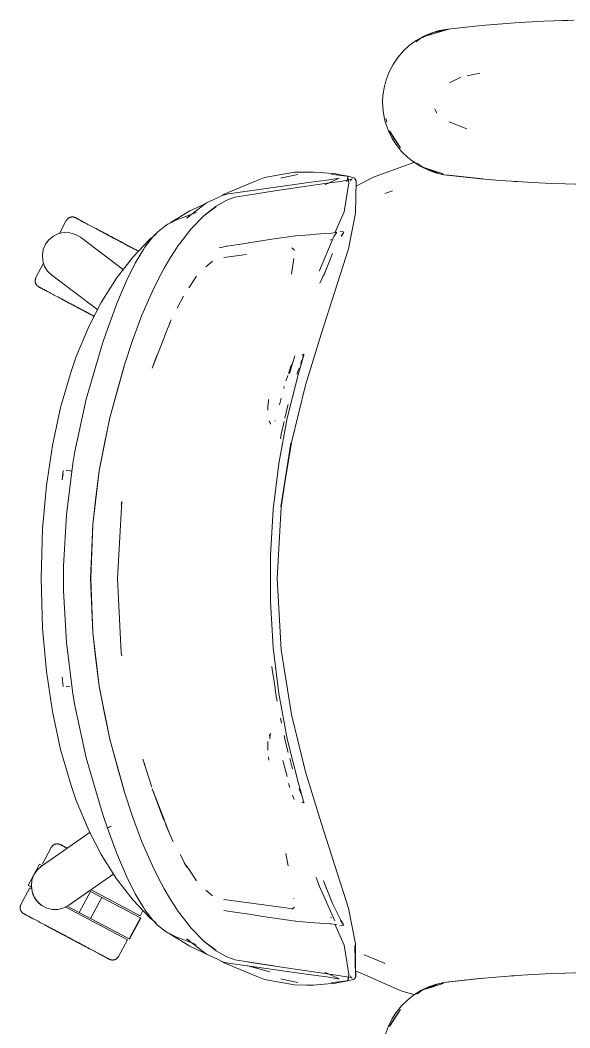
# Model space of a CAD drawing. Header units: millimetres. Extents: x 90978 to 295199, y -4084 to 97293.
# Drawn here: x 197990 to 198313, y 30893 to 31485 of the extents above; entities that cross this region are included whole.
import ezdxf

# ---------------------------------------------------------------- set-up
doc = ezdxf.new("R2010")
doc.units = ezdxf.units.MM
doc.header["$MEASUREMENT"] = 0
doc.layers.add('G-IMPT', color=8, linetype='CONTINUOUS', lineweight=9)
doc.layers.add('I-FURN', color=8, linetype='CONTINUOUS', lineweight=9)

msp = doc.modelspace()

# ---------------------------------------------------------------- linework, layer by layer
at = {"layer": 'G-IMPT'}
for p, q in [((198258.93, 31481.79), (198241, 31479.89)), ((198263.06, 31482.14), (198258.93, 31481.79)), ((198278.11, 31483.38), (198263.06, 31482.14)), ((198269.93, 31482.73), (198268.25, 31482.57)), ((198278.11, 31483.38), (198283.2, 31483.71)), ((198283.2, 31483.71), (198297.34, 31484.52)), ((198303.36, 31484.77), (198297.34, 31484.52)), ((198303.36, 31484.77), (198315.12, 31485.16)), ((198308.25, 31484.91), (198310.18, 31485.02)), ((198310.18, 31485.02), (198311.68, 31485.04)), ((198226.85, 31475.71), (198222.41, 31473.2)), ((198232.54, 31477.84), (198224.48, 31474.11)), ((198226.85, 31475.71), (198231.09, 31477.52)), ((198241.51, 31479.89), (198229.05, 31476.05)), ((198229.05, 31476.05), (198238.2, 31478.97)), ((198231.09, 31477.52), (198235.96, 31478.99)), ((198232.54, 31477.84), (198240.95, 31479.76)), ((198241, 31479.89), (198235.96, 31478.99)), ((198241.51, 31479.89), (198238.2, 31478.97)), ((198218.33, 31470.21), (198214.89, 31467.04)), ((198218.33, 31470.21), (198222.41, 31473.2)), ((198222.37, 31472.51), (198224.48, 31474.11)), ((198211.57, 31463.21), (198214.89, 31467.04)), ((198208.74, 31459.04), (198206.55, 31454.87)), ((198208.74, 31459.04), (198211.57, 31463.21)), ((198206.55, 31454.87), (198204.72, 31450.16)), ((198241.88, 31448.31), (198248.67, 31451.58)), ((198259.71, 31453.92), (198252.28, 31452.34)), ((198203.45, 31445.3), (198204.72, 31450.16)), ((198202.64, 31436.93), (198202.81, 31440.78)), ((198203.45, 31445.3), (198202.81, 31440.78)), ((198202.64, 31436.93), (198202.93, 31431.89)), ((198202.93, 31431.89), (198203.81, 31426.95)), ((198233.25, 31433.11), (198234.26, 31430.89)), ((198234.26, 31430.89), (198234.56, 31430.44)), ((198203.81, 31426.95), (198204.38, 31424.82)), ((198206.09, 31420.04), (198204.38, 31424.82)), ((198205.17, 31425.25), (198204.56, 31427.28)), ((198252.22, 31421.22), (198241.79, 31425.36)), ((198206.09, 31420.04), (198208.33, 31415.53)), ((198206.73, 31420.14), (198208.89, 31416.46)), ((198206.73, 31420.14), (198213.06, 31410.19)), ((198208.89, 31416.46), (198213.06, 31410.19)), ((198208.33, 31415.53), (198210.59, 31411.99)), ((198213.78, 31408.01), (198210.59, 31411.99)), ((198213.78, 31408.01), (198217.39, 31404.46)), ((198217.39, 31404.46), (198220.7, 31401.84)), ((198221.59, 31401.72), (198202.65, 31394.78)), ((198225.02, 31399.11), (198220.7, 31401.84)), ((198226.34, 31398.72), (198222.77, 31401.14)), ((198225.02, 31399.11), (198229.6, 31396.92)), ((198235.56, 31395.11), (198226.34, 31398.72)), ((198226.34, 31398.72), (198229.05, 31397.81)), ((198226.34, 31398.72), (198238.2, 31394.9)), ((198133.18, 31392.64), (198129.32, 31391.04)), ((198150.87, 31395.88), (198133.18, 31392.64)), ((198143.43, 31392.42), (198142.85, 31392.27)), ((198152.74, 31394.47), (198143.43, 31392.42)), ((198150.87, 31395.88), (198157.84, 31395.9)), ((198157.84, 31395.9), (198162.01, 31395.91)), ((198165.96, 31395.56), (198162.01, 31395.91)), ((198175.29, 31394.76), (198165.96, 31395.56)), ((198177, 31392.32), (198168.59, 31388.33)), ((198175.12, 31394.24), (198172.53, 31394.45)), ((198179.81, 31393.72), (198175.12, 31394.24)), ((198175.29, 31394.76), (198175.76, 31394.72)), ((198175.76, 31394.72), (198180.01, 31393.91)), ((198177, 31392.32), (198176.13, 31392.18)), ((198180.42, 31393.65), (198179.81, 31393.72)), ((198180.01, 31393.91), (198182.33, 31393.46)), ((198180.42, 31393.65), (198183.7, 31393.11)), ((198181.61, 31390.18), (198182.33, 31393.46)), ((198181.61, 31390.18), (198182.1, 31393.05)), ((198182.1, 31393.05), (198182.78, 31389.47)), ((198185.56, 31392.56), (198183.7, 31393.11)), ((198185.56, 31392.56), (198186.1, 31392.24)), ((198186.1, 31392.24), (198186.47, 31391.75)), ((198194.92, 31391.66), (198196.68, 31392.59)), ((198202.65, 31394.78), (198196.68, 31392.59)), ((198229.05, 31397.81), (198238.2, 31394.9)), ((198229.6, 31396.92), (198233.73, 31395.47)), ((198238.7, 31394.32), (198233.73, 31395.47)), ((198238.62, 31394.53), (198235.56, 31395.11)), ((198238.7, 31394.32), (198261.65, 31391.86)), ((198238.7, 31394.32), (198241.51, 31393.98)), ((198238.7, 31394.32), (198260.13, 31391.96)), ((198261.65, 31391.86), (198241.51, 31393.98)), ((198109.5, 31382.86), (198125.95, 31389.65)), ((198159.15, 31389.69), (198111.93, 31383.02)), ((198125.95, 31389.65), (198129.32, 31391.04)), ((198170.12, 31389.3), (198139.24, 31384.75)), ((198159.15, 31389.69), (198169.81, 31391.13)), ((198171.11, 31391.35), (198169.81, 31391.13)), ((198177.97, 31390.42), (198170.12, 31389.3)), ((198171.11, 31391.35), (198176.13, 31392.18)), ((198184.23, 31391.52), (198177.97, 31390.42)), ((198180.07, 31372.42), (198182.78, 31389.47)), ((198183.61, 31391.35), (198184.71, 31391.91)), ((198183.61, 31391.35), (198184.23, 31391.52)), ((198183.81, 31390.48), (198183.89, 31390.98)), ((198184.21, 31391.52), (198183.89, 31390.98)), ((198184.21, 31391.52), (198184.71, 31391.91)), ((198187.08, 31390.71), (198186.47, 31391.75)), ((198186.6, 31391.12), (198186.47, 31391.75)), ((198186.47, 31391.75), (198186.5, 31391.67)), ((198186.6, 31391.12), (198186.5, 31391.67)), ((198186.7, 31371.72), (198187.08, 31390.71)), ((198187.02, 31387.52), (198194.92, 31391.66)), ((198260.13, 31391.96), (198271.53, 31390.98)), ((198281.82, 31390.25), (198271.53, 31390.98)), ((198279.78, 31390.39), (198278.36, 31390.52)), ((198279.78, 31390.39), (198281.68, 31390.3)), ((198281.82, 31390.25), (198290.69, 31389.69)), ((198302, 31389.15), (198290.69, 31389.69)), ((198302, 31389.15), (198309.87, 31388.86)), ((198322.18, 31388.56), (198309.87, 31388.86)), ((198105.58, 31380.8), (198099.06, 31377.76)), ((198105.58, 31380.8), (198108.94, 31382.37)), ((198108.33, 31382.09), (198109.5, 31382.86)), ((198111.93, 31383.02), (198108.94, 31382.37)), ((198115.8, 31381.06), (198111.01, 31379.3)), ((198115.8, 31381.06), (198123.47, 31382.36)), ((198139.24, 31384.75), (198123.47, 31382.36)), ((198203.96, 31383.18), (198208.42, 31384.82)), ((198203.96, 31383.18), (198204.54, 31383.44)), ((198208.42, 31384.82), (198204.54, 31383.44)), ((198087.35, 31368.82), (198099.06, 31377.76)), ((198097.87, 31377.1), (198089.24, 31373.12)), ((198097.58, 31370.08), (198104.53, 31375.47)), ((198104.76, 31375.8), (198097.79, 31370.38)), ((198097.87, 31377.1), (198098.04, 31377.18)), ((198104.53, 31375.47), (198101.15, 31372.88)), ((198104.76, 31375.8), (198110.59, 31379.09)), ((198110.59, 31379.09), (198111.01, 31379.3)), ((198089.24, 31373.12), (198077.79, 31365.99)), ((198093.01, 31372.06), (198081.1, 31367.55)), ((198087.35, 31368.82), (198089.38, 31369.99)), ((198090.05, 31362.48), (198097.79, 31370.38)), ((198097.58, 31370.08), (198101.15, 31372.88)), ((198180.07, 31372.42), (198174.46, 31360.07)), ((198186.7, 31371.72), (198182.5, 31350.77)), ((198075.3, 31364.69), (198070.44, 31360.82)), ((198075.3, 31364.69), (198076.43, 31365.3)), ((198076.43, 31365.3), (198078.87, 31366.47)), ((198078.87, 31366.47), (198081.1, 31367.55)), ((198067.54, 31357.8), (198062.83, 31351.67)), ((198065.87, 31356.38), (198069.54, 31359.38)), ((198070.44, 31360.82), (198067.54, 31357.8)), ((198090.05, 31362.48), (198082.03, 31352.05)), ((198137.41, 31356.41), (198151.48, 31358.44)), ((198151.56, 31358.45), (198151.48, 31358.44)), ((198151.56, 31358.45), (198159.8, 31359.07)), ((198159.8, 31359.07), (198160.79, 31359.14)), ((198160.79, 31359.14), (198168.65, 31359.7)), ((198173.96, 31357.92), (198165.53, 31337.95)), ((198168.65, 31359.7), (198172.53, 31360)), ((198172.61, 31360), (198172.53, 31360)), ((198172.61, 31360), (198174.99, 31360.3)), ((198175.72, 31360.59), (198173.96, 31357.92)), ((198175, 31360.31), (198174.99, 31360.3)), ((198175, 31360.31), (198175.72, 31360.59)), ((198177.64, 31361.06), (198178.99, 31360.89)), ((198178.34, 31358.13), (198179.86, 31360.62)), ((198179.93, 31360.6), (198178.34, 31358.13)), ((198179.86, 31360.62), (198178.38, 31358.15)), ((198178.99, 31360.89), (198179.86, 31360.62)), ((198179.93, 31360.6), (198179.86, 31360.62)), ((198065.87, 31356.38), (198055.91, 31346.09)), ((198062.83, 31351.67), (198061.96, 31350.38)), ((198077.98, 31345.69), (198081.87, 31351.79)), ((198081.87, 31351.79), (198082.03, 31352.05)), ((198106.6, 31351.36), (198108.76, 31351.82)), ((198108.76, 31351.82), (198110.74, 31352.24)), ((198111.21, 31352.32), (198110.74, 31352.24)), ((198122.94, 31354.12), (198111.21, 31352.32)), ((198122.94, 31354.12), (198123.55, 31354.21)), ((198124.06, 31354.3), (198123.55, 31354.21)), ((198137.41, 31356.41), (198124.06, 31354.3)), ((198150.82, 31350.06), (198149.18, 31351.34)), ((198166.51, 31300.53), (198182.5, 31350.77)), ((198172.51, 31356.21), (198172.07, 31355.94)), ((198046.11, 31333.48), (198055.91, 31346.09)), ((198057.23, 31342.38), (198061.96, 31350.38)), ((198077.98, 31345.69), (198074.21, 31339.46)), ((198122.64, 31347.44), (198109.28, 31345.66)), ((198109.28, 31345.66), (198109.75, 31345.81)), ((198150.47, 31345.11), (198149.07, 31335.95)), ((198150.47, 31345.11), (198150.43, 31344.77)), ((198169.82, 31339.58), (198173.08, 31348.05)), ((198056.92, 31341.78), (198052.92, 31333.77)), ((198056.92, 31341.78), (198057.23, 31342.38)), ((198070.65, 31332.67), (198074.21, 31339.46)), ((198098.78, 31340.16), (198102.69, 31343.5)), ((198167.8, 31334.68), (198169.83, 31339.79)), ((198169.83, 31339.79), (198167.8, 31334.67)), ((198169.82, 31339.58), (198167.8, 31334.68)), ((198037.13, 31319.19), (198046.11, 31333.48)), ((198052.7, 31333.33), (198047.93, 31322.37)), ((198052.7, 31333.33), (198052.92, 31333.77)), ((198092.51, 31333.53), (198089.01, 31328.4)), ((198092.51, 31333.53), (198093.26, 31334.63)), ((198165.53, 31337.95), (198165.39, 31337.59)), ((198168.8, 31337.21), (198165.75, 31330.49)), ((198070.65, 31332.67), (198067.26, 31325.95)), ((198089.01, 31328.4), (198088.62, 31327.82)), ((198047.93, 31322.37), (198046.45, 31318.69)), ((198061.08, 31311.72), (198067.26, 31325.95)), ((198085.48, 31322.92), (198081.94, 31315.95)), ((198030.04, 31305.41), (198037.13, 31319.19)), ((198040.85, 31303.62), (198046.45, 31318.69)), ((198055.62, 31296.84), (198061.08, 31311.72)), ((198022.52, 31287.44), (198030.04, 31305.41)), ((198040.85, 31303.62), (198038.51, 31296.8)), ((198074.59, 31299.76), (198078.31, 31309.08)), ((198078.31, 31309.08), (198077.31, 31306.84)), ((198067.21, 31280.58), (198073.92, 31298.03)), ((198073.92, 31298.03), (198074.59, 31299.76)), ((198157.33, 31270.55), (198166.51, 31300.53)), ((198037.32, 31293.19), (198028.37, 31262.36)), ((198037.32, 31293.19), (198038.51, 31296.8)), ((198055.62, 31296.84), (198050.61, 31281.92)), ((198022.52, 31287.44), (198019.45, 31278.7)), ((198067.21, 31280.58), (198069.93, 31288.02)), ((198147.91, 31277.5), (198150.94, 31287.93)), ((198153.1, 31277.5), (198156.37, 31288.73)), ((198153.1, 31277.5), (198156.22, 31288.32)), ((198153.1, 31277.5), (198156.16, 31288.04)), ((198155.28, 31288.19), (198155.89, 31288.57)), ((198155.28, 31288.19), (198155.49, 31288.33)), ((198156.16, 31288.04), (198156.22, 31288.32)), ((198156.37, 31288.73), (198156.24, 31288.97)), ((198042.23, 31251.43), (198050.61, 31281.92)), ((198042.23, 31251.43), (198050.66, 31281.83)), ((198046.88, 31268.67), (198050.66, 31281.83)), ((198148.02, 31279.8), (198147.25, 31277.5)), ((198148.02, 31279.8), (198148.27, 31280.52)), ((198149.03, 31282.68), (198148.27, 31280.52)), ((198152.47, 31277.5), (198153.21, 31279.73)), ((198153.49, 31280.53), (198153.21, 31279.73)), ((198154.48, 31283.28), (198154.83, 31284.25)), ((198154.83, 31284.25), (198155.22, 31285.32)), ((198019.45, 31278.7), (198013.28, 31257.46)), ((198146.62, 31275.58), (198145.83, 31273.09)), ((198146.55, 31251.19), (198153.1, 31277.5)), ((198146.87, 31276.36), (198146.62, 31275.58)), ((198152.47, 31277.5), (198152.32, 31277.04)), ((198046.88, 31268.67), (198042.23, 31251.43)), ((198144.84, 31269.79), (198144.51, 31268.67)), ((198157.33, 31270.55), (198149.02, 31236.87)), ((198021.71, 31231.57), (198028.37, 31262.36)), ((198135.51, 31261.65), (198135.54, 31262.13)), ((198142.93, 31263), (198141.94, 31259.14)), ((198142.93, 31263), (198142.54, 31261.47)), ((198013.28, 31257.46), (198008.46, 31235.1)), ((198135.13, 31255.87), (198135.14, 31256.57)), ((198135.24, 31257.94), (198135.14, 31256.57)), ((198135.24, 31257.94), (198135.51, 31261.65)), ((198145.23, 31251.17), (198146.79, 31257.92)), ((198146.79, 31257.92), (198147.13, 31259.2)), ((198036.06, 31220.3), (198042.27, 31251.54)), ((198042.27, 31251.54), (198036.06, 31220.38)), ((198042.23, 31251.43), (198039.15, 31236.4)), ((198146.55, 31251.19), (198141.62, 31224.52)), ((198136.67, 31247.78), (198135.98, 31249.73)), ((198136.67, 31247.78), (198136.45, 31248.83)), ((198139.34, 31249.38), (198139.47, 31249.79)), ((198143.07, 31241.77), (198144.78, 31249.19)), ((198142.6, 31239.14), (198143.07, 31241.77)), ((198004.97, 31211.68), (198008.46, 31235.1)), ((198036.06, 31220.3), (198039.15, 31236.4)), ((198149.02, 31236.87), (198142.76, 31199.13)), ((198142.76, 31199.13), (198148.75, 31236.49)), ((198143.02, 31198.95), (198148.75, 31236.49)), ((198020.52, 31224.65), (198021.71, 31231.57)), ((198016.71, 31194.48), (198020.52, 31224.65)), ((198141.62, 31224.52), (198138.32, 31197.6)), ((198014.87, 31220.38), (198014.22, 31214.97)), ((198014.79, 31218.74), (198014.22, 31214.97)), ((198016.63, 31220.41), (198018.73, 31220.34)), ((198016.63, 31220.41), (198016.74, 31220.41)), ((198019.97, 31220.29), (198018.73, 31220.34)), ((198032.23, 31188.78), (198036.06, 31220.38)), ((198032.27, 31188.74), (198036.06, 31220.3)), ((198034.11, 31204.82), (198036.06, 31220.3)), ((198002.71, 31186.11), (198004.97, 31211.68)), ((198034.11, 31204.82), (198032.27, 31188.74)), ((198046.72, 31156.97), (198049.23, 31202.31)), ((198049.23, 31202.31), (198049, 31200.69)), ((198049, 31200.69), (198049.23, 31202)), ((198049.27, 31202.25), (198049.23, 31202)), ((198136.67, 31170.53), (198138.32, 31197.6)), ((198143.02, 31198.95), (198140.66, 31156.97)), ((198015.09, 31164.28), (198016.71, 31194.48)), ((198001.86, 31156.97), (198002.71, 31186.11)), ((198030.9, 31156.97), (198032.23, 31188.78)), ((198032.27, 31188.74), (198031.13, 31156.97)), ((198032.27, 31188.74), (198031.6, 31173.85)), ((198031.6, 31173.85), (198031.13, 31156.97)), ((198136.67, 31143.41), (198136.67, 31170.53)), ((198015.09, 31164.28), (198015, 31156.97)), ((198002.71, 31127.83), (198001.86, 31156.97)), ((198015.09, 31149.66), (198015, 31156.97)), ((198032.23, 31125.15), (198030.9, 31156.97)), ((198031.6, 31140.08), (198031.13, 31156.97)), ((198032.27, 31125.19), (198031.13, 31156.97)), ((198046.67, 31156.97), (198049, 31113.24)), ((198046.72, 31156.97), (198049, 31113.24)), ((198143.02, 31114.98), (198140.66, 31156.97)), ((198015.09, 31149.66), (198016.71, 31119.45)), ((198031.6, 31140.08), (198032.27, 31125.19)), ((198136.67, 31143.41), (198138.32, 31116.34)), ((198004.97, 31102.25), (198002.71, 31127.83)), ((198032.23, 31125.15), (198036.06, 31093.56)), ((198032.27, 31125.19), (198036.06, 31093.64)), ((198032.27, 31125.19), (198034.11, 31109.11)), ((198016.71, 31119.45), (198020.52, 31089.28)), ((198141.62, 31089.42), (198138.32, 31116.34)), ((198149.02, 31077.07), (198143.02, 31114.98)), ((198036.06, 31093.64), (198034.11, 31109.11)), ((198049, 31113.24), (198049.26, 31111.46)), ((198049, 31113.24), (198049.23, 31111.93)), ((198049.27, 31111.69), (198049.23, 31111.93)), ((198008.46, 31078.84), (198004.97, 31102.25)), ((198137.71, 31103.57), (198137.52, 31105.23)), ((198139, 31095.04), (198137.71, 31103.57)), ((198014.87, 31093.55), (198014.22, 31098.97)), ((198018.73, 31093.6), (198016.63, 31093.52)), ((198016.63, 31093.52), (198016.74, 31093.52)), ((198042.23, 31062.51), (198036.06, 31093.64)), ((198036.06, 31093.64), (198039.15, 31077.53)), ((198042.23, 31062.51), (198036.06, 31093.56)), ((198139, 31095.04), (198139.85, 31089.42)), ((198020.52, 31089.28), (198021.71, 31082.36)), ((198139.85, 31089.42), (198140.1, 31087.79)), ((198140.65, 31084.89), (198140.1, 31087.79)), ((198146.55, 31062.75), (198141.62, 31089.42)), ((198013.28, 31056.47), (198008.46, 31078.84)), ((198028.37, 31051.57), (198021.71, 31082.36)), ((198042.23, 31062.51), (198039.15, 31077.53)), ((198142.58, 31074.79), (198143.11, 31071.97)), ((198149.02, 31077.07), (198157.33, 31043.38)), ((198046.88, 31045.26), (198042.23, 31062.51)), ((198042.23, 31062.51), (198050.61, 31032.01)), ((198042.23, 31062.51), (198050.66, 31032.1)), ((198135.13, 31061.1), (198135.22, 31056.04)), ((198135.13, 31061.1), (198135.13, 31058.32)), ((198136.67, 31066.15), (198135.98, 31064.21)), ((198136.41, 31062.94), (198136.42, 31062.8)), ((198136.45, 31065.11), (198136.42, 31062.8)), ((198136.45, 31065.11), (198136.67, 31066.15)), ((198144.78, 31064.74), (198145.23, 31062.76)), ((198146.79, 31056.01), (198145.23, 31062.76)), ((198146.55, 31062.75), (198153.1, 31036.43)), ((198019.45, 31035.23), (198013.28, 31056.47)), ((198135.22, 31056.04), (198135.13, 31058.32)), ((198146.79, 31056.01), (198147.12, 31054.72)), ((198028.37, 31051.57), (198037.32, 31020.74)), ((198061.68, 31050.82), (198062.76, 31047.39)), ((198061.68, 31050.82), (198066.93, 31034.34)), ((198135.53, 31052.25), (198135.74, 31050.15)), ((198146.5, 31040.65), (198143.89, 31050)), ((198148.09, 31050.99), (198148.04, 31051.17)), ((198148.4, 31049.85), (198148.09, 31050.99)), ((198148.4, 31049.85), (198149.52, 31045.86)), ((198046.88, 31045.26), (198050.66, 31032.1)), ((198149.52, 31045.86), (198149.73, 31045.17)), ((198166.51, 31013.41), (198157.33, 31043.38)), ((198019.45, 31035.23), (198022.52, 31026.5)), ((198050.61, 31032.01), (198055.62, 31017.09)), ((198067.21, 31033.35), (198074.03, 31014.94)), ((198067.21, 31033.35), (198073.92, 31015.9)), ((198147.26, 31036.44), (198147.99, 31034.22)), ((198153.1, 31036.43), (198156.17, 31026)), ((198154.26, 31031.23), (198153.52, 31033.33)), ((198154.26, 31031.23), (198154.5, 31030.57)), ((198022.52, 31026.5), (198030.04, 31008.52)), ((198149.97, 31028.68), (198149.6, 31029.69)), ((198149.97, 31028.68), (198150.59, 31027.02)), ((198155.28, 31025.75), (198155.49, 31025.6)), ((198155.28, 31025.75), (198155.89, 31025.36)), ((198156.24, 31025.73), (198156.17, 31026)), ((198156.31, 31025.44), (198156.24, 31025.73)), ((198156.28, 31024.97), (198156.37, 31025.21)), ((198156.37, 31025.21), (198156.31, 31025.44)), ((198037.32, 31020.74), (198038.51, 31017.14)), ((198040.92, 31010.2), (198038.51, 31017.14)), ((198061.08, 31002.22), (198055.62, 31017.09)), ((198073.92, 31015.9), (198074.59, 31014.18)), ((198077.31, 31007.09), (198074.59, 31014.18)), ((198166.51, 31013.41), (198182.5, 30963.17)), ((198037.13, 30994.74), (198030.04, 31008.52)), ((198040.88, 31010.21), (198040.91, 31010.34)), ((198046.45, 30995.24), (198040.88, 31010.21)), ((198040.91, 31010.34), (198041.32, 31010.61)), ((198040.91, 31010.34), (198040.93, 31010.38)), ((198040.91, 31010.34), (198040.92, 31010.2)), ((198041.32, 31010.61), (198040.93, 31010.38)), ((198042.15, 31010.99), (198041.32, 31010.61)), ((198041.5, 31010.71), (198041.32, 31010.61)), ((198042.15, 31010.99), (198041.5, 31010.71)), ((198042.15, 31010.99), (198043.2, 31011.41)), ((198042.15, 31010.99), (198042.61, 31011.19)), ((198043.2, 31011.41), (198042.61, 31011.19)), ((198077.31, 31007.09), (198075, 31012.54)), ((198061.08, 31002.22), (198067.26, 30987.99)), ((198079.51, 31002.25), (198077.31, 31007.09)), ((198046.11, 30980.45), (198037.13, 30994.74)), ((198047.93, 30991.56), (198046.45, 30995.24)), ((198052.7, 30980.61), (198047.93, 30991.56)), ((198083.66, 30994.66), (198087.57, 30987.1)), ((198086.06, 30989.87), (198088.62, 30986.12)), ((198086.06, 30989.87), (198087.57, 30987.1)), ((198145.79, 30995.3), (198147.2, 30988.04)), ((198070.65, 30981.26), (198067.26, 30987.99)), ((198088.62, 30986.12), (198089.01, 30985.54)), ((198089.01, 30985.54), (198092.51, 30980.41)), ((198046.11, 30980.45), (198055.91, 30967.85)), ((198052.92, 30980.16), (198052.7, 30980.61)), ((198052.7, 30980.61), (198057.23, 30971.55)), ((198052.7, 30980.61), (198056.92, 30972.15)), ((198052.92, 30980.16), (198057.23, 30971.55)), ((198070.65, 30981.26), (198074.21, 30974.47)), ((198092.51, 30980.41), (198093.26, 30979.3)), ((198163.52, 30981.27), (198165.53, 30975.99)), ((198169.82, 30974.35), (198167.8, 30979.25)), ((198167.8, 30979.25), (198169.83, 30974.15)), ((198169.83, 30974.15), (198168.43, 30977.68)), ((198057.23, 30971.55), (198056.92, 30972.15)), ((198077.98, 30968.24), (198074.21, 30974.47)), ((198098.78, 30973.77), (198102.69, 30970.44)), ((198165.53, 30975.99), (198174.45, 30955.83)), ((198173.08, 30965.88), (198169.82, 30974.35)), ((198065.87, 30957.55), (198055.91, 30967.85)), ((198057.23, 30971.55), (198061.96, 30963.55)), ((198077.98, 30968.24), (198081.87, 30962.15)), ((198122.64, 30966.49), (198109.28, 30968.27)), ((198109.28, 30968.27), (198109.75, 30968.13)), ((198122.64, 30966.49), (198149.97, 30962.76)), ((198150.47, 30968.82), (198150.43, 30969.17)), ((198173.08, 30965.88), (198178.36, 30955.77)), ((198062.83, 30962.27), (198061.96, 30963.55)), ((198067.54, 30956.13), (198062.83, 30962.27)), ((198082.03, 30961.89), (198081.87, 30962.15)), ((198090.05, 30951.45), (198082.03, 30961.89)), ((198114.45, 30961.14), (198109.37, 30961.89)), ((198114.45, 30961.14), (198121.28, 30960.08)), ((198121.28, 30960.08), (198122.94, 30959.81)), ((198134.71, 30957.95), (198122.94, 30959.81)), ((198150.82, 30963.87), (198149.26, 30962.63)), ((198149.47, 30962.67), (198149.71, 30962.71)), ((198149.97, 30962.76), (198149.71, 30962.71)), ((198182.5, 30963.17), (198186.7, 30942.21)), ((198069.54, 30954.55), (198065.87, 30957.55)), ((198067.54, 30956.13), (198070.44, 30953.11)), ((198136.27, 30957.7), (198134.71, 30957.95)), ((198151.48, 30955.49), (198136.27, 30957.7)), ((198151.48, 30955.49), (198151.56, 30955.48)), ((198151.56, 30955.48), (198159.8, 30954.86)), ((198168.65, 30954.23), (198159.8, 30954.86)), ((198168.65, 30954.23), (198172.06, 30953.98)), ((198172.43, 30953.94), (198172.06, 30953.98)), ((198172.07, 30958), (198172.51, 30957.73)), ((198172.43, 30953.94), (198174.89, 30953.65)), ((198179.71, 30953.32), (198177.86, 30956.02)), ((198179.71, 30953.32), (198178.36, 30955.77)), ((198075.3, 30949.25), (198070.44, 30953.11)), ((198076.43, 30948.63), (198075.3, 30949.25)), ((198076.43, 30948.63), (198078.87, 30947.46)), ((198077.79, 30947.94), (198077.03, 30948.44)), ((198097.79, 30943.55), (198090.05, 30951.45)), ((198180.07, 30941.51), (198174.48, 30953.8)), ((198174.89, 30953.65), (198174.95, 30953.63)), ((198175.72, 30953.35), (198174.95, 30953.63)), ((198177.46, 30952.88), (198178.99, 30953.04)), ((198178.99, 30953.04), (198179.68, 30953.19)), ((198179.68, 30953.19), (198179.71, 30953.32)), ((198179.71, 30953.32), (198179.74, 30953.49)), ((198077.79, 30947.94), (198089.24, 30940.82)), ((198078.87, 30947.46), (198081.1, 30946.39)), ((198093.01, 30941.88), (198081.1, 30946.39)), ((198087.35, 30945.11), (198099, 30936.19)), ((198087.35, 30945.11), (198089.3, 30943.99)), ((198104.53, 30938.46), (198097.58, 30943.86)), ((198097.58, 30943.86), (198101.15, 30941.05)), ((198097.79, 30943.55), (198104.76, 30938.13)), ((198186.7, 30942.21), (198186.74, 30923.34)), ((198089.24, 30940.82), (198097.87, 30936.84)), ((198099, 30936.19), (198105.58, 30933.13)), ((198104.53, 30938.46), (198101.15, 30941.05)), ((198104.76, 30938.13), (198110.59, 30934.85)), ((198180.07, 30941.51), (198182.78, 30924.46)), ((198186.26, 30941.32), (198186.84, 30922.88)), ((198186.26, 30941.32), (198186.74, 30923.34)), ((198105.58, 30933.13), (198108.94, 30931.56)), ((198108.33, 30931.85), (198109.5, 30931.08)), ((198111.93, 30930.92), (198108.94, 30931.56)), ((198109.5, 30931.08), (198125.95, 30924.28)), ((198111.01, 30934.63), (198110.59, 30934.85)), ((198111.01, 30934.63), (198115.8, 30932.88)), ((198159.15, 30924.24), (198111.93, 30930.92)), ((198115.8, 30932.88), (198123.47, 30931.58)), ((198138.64, 30929.28), (198123.47, 30931.58)), ((198138.64, 30929.28), (198124.05, 30931.51)), ((198139.24, 30929.18), (198124.05, 30931.51)), ((198191.84, 30935.78), (198203.7, 30930.85)), ((198203.96, 30930.75), (198203.7, 30930.85)), ((198136.36, 30925.79), (198123.41, 30929.29)), ((198136.36, 30925.79), (198124.47, 30929.14)), ((198125.95, 30924.28), (198129.32, 30922.89)), ((198139.24, 30929.18), (198170.12, 30924.63)), ((198168.57, 30925.61), (198177, 30921.61)), ((198170.12, 30924.63), (198177.97, 30923.52)), ((198182.1, 30920.88), (198182.78, 30924.46)), ((198182.1, 30920.88), (198182.72, 30924.43)), ((198182.72, 30924.43), (198182.33, 30920.47)), ((198194.9, 30922.75), (198186.73, 30926.31)), ((198302, 30924.72), (198290.69, 30924.18)), ((198302, 30924.72), (198309.87, 30925.01)), ((198322.18, 30925.3), (198309.87, 30925.01)), ((198133.18, 30921.3), (198129.32, 30922.89)), ((198150.87, 30918.06), (198133.18, 30921.3)), ((198143.43, 30921.51), (198142.85, 30921.66)), ((198152.74, 30919.47), (198143.43, 30921.51)), ((198159.15, 30924.24), (198169.81, 30922.8)), ((198165.96, 30918.37), (198162.01, 30918.03)), ((198165.96, 30918.37), (198175.29, 30919.18)), ((198171.11, 30922.59), (198169.81, 30922.8)), ((198176.13, 30921.75), (198171.11, 30922.59)), ((198175.12, 30919.69), (198172.53, 30919.48)), ((198175.12, 30919.69), (198179.81, 30920.21)), ((198175.29, 30919.18), (198175.76, 30919.22)), ((198180.01, 30920.03), (198175.76, 30919.22)), ((198177, 30921.61), (198176.13, 30921.75)), ((198184.23, 30922.41), (198177.97, 30923.52)), ((198180.42, 30920.29), (198179.81, 30920.21)), ((198180.01, 30920.03), (198182.33, 30920.47)), ((198180.42, 30920.29), (198183.7, 30920.82)), ((198183.61, 30922.58), (198184.71, 30922.02)), ((198183.61, 30922.58), (198184.23, 30922.41)), ((198183.7, 30920.82), (198185.56, 30921.37)), ((198183.89, 30922.96), (198183.81, 30923.45)), ((198183.89, 30922.96), (198184.21, 30922.41)), ((198184.21, 30922.41), (198184.71, 30922.02)), ((198186.1, 30921.69), (198185.56, 30921.37)), ((198186.1, 30921.69), (198186.47, 30922.19)), ((198186.87, 30922.76), (198186.47, 30922.19)), ((198186.87, 30922.76), (198186.68, 30923.63)), ((198186.68, 30923.63), (198186.7, 30923.51)), ((198186.74, 30923.34), (198186.7, 30923.51)), ((198186.84, 30922.88), (198186.74, 30923.34)), ((198202.73, 30919.33), (198194.9, 30922.75)), ((198213.86, 30914.47), (198202.73, 30919.33)), ((198226.34, 30915.15), (198238.2, 30918.96)), ((198235.56, 30918.76), (198226.34, 30915.15)), ((198229.05, 30916.05), (198238.2, 30918.96)), ((198229.6, 30916.95), (198233.73, 30918.39)), ((198238.7, 30919.55), (198233.73, 30918.39)), ((198238.62, 30919.33), (198235.56, 30918.76)), ((198238.7, 30919.55), (198261.65, 30922)), ((198238.7, 30919.55), (198260.13, 30921.9)), ((198238.7, 30919.55), (198241.51, 30919.88)), ((198261.65, 30922), (198241.51, 30919.88)), ((198260.13, 30921.9), (198271.53, 30922.89)), ((198281.82, 30923.62), (198271.53, 30922.89)), ((198279.78, 30923.48), (198278.36, 30923.35)), ((198279.78, 30923.48), (198281.68, 30923.57)), ((198281.82, 30923.62), (198290.69, 30924.18)), ((198150.87, 30918.06), (198157.84, 30918.03)), ((198162.01, 30918.03), (198157.84, 30918.03)), ((198213.86, 30914.47), (198221.68, 30912.21)), ((198225.02, 30914.76), (198220.7, 30912.03)), ((198226.34, 30915.15), (198222.77, 30912.73)), ((198225.02, 30914.76), (198229.6, 30916.95)), ((198226.34, 30915.15), (198229.05, 30916.05)), ((198213.78, 30905.85), (198217.39, 30909.4)), ((198217.39, 30909.4), (198220.7, 30912.03)), ((198206.73, 30893.72), (198213.06, 30903.67)), ((198208.33, 30898.33), (198210.59, 30901.88)), ((198208.89, 30897.4), (198213.06, 30903.67)), ((198213.78, 30905.85), (198210.59, 30901.88)), ((198206.09, 30893.82), (198208.33, 30898.33)), ((198206.73, 30893.72), (198208.89, 30897.4)), ((198206.09, 30893.82), (198204.38, 30889.05))]:
    msp.add_line(p, q, dxfattribs=at)
at = {"layer": 'I-FURN'}
for p, q in [((198017.53, 31368.48), (198017.65, 31368.58)), ((198017.65, 31368.58), (198017.78, 31368.68)), ((198017.78, 31368.68), (198017.91, 31368.78)), ((198017.91, 31368.78), (198018.05, 31368.86)), ((198018.05, 31368.86), (198018.18, 31368.95)), ((198018.18, 31368.95), (198018.33, 31369.03)), ((198018.33, 31369.03), (198018.47, 31369.1)), ((198018.47, 31369.1), (198018.62, 31369.16)), ((198018.62, 31369.16), (198018.77, 31369.22)), ((198018.77, 31369.22), (198018.92, 31369.28)), ((198018.92, 31369.28), (198019.07, 31369.33)), ((198019.07, 31369.33), (198019.23, 31369.37)), ((198019.23, 31369.37), (198019.39, 31369.4)), ((198019.39, 31369.4), (198019.54, 31369.43)), ((198019.54, 31369.43), (198019.7, 31369.45)), ((198019.7, 31369.45), (198019.86, 31369.47)), ((198019.86, 31369.47), (198020.03, 31369.48)), ((198020.03, 31369.48), (198020.19, 31369.48)), ((198020.19, 31369.48), (198020.35, 31369.48)), ((198020.35, 31369.48), (198020.51, 31369.47)), ((198020.51, 31369.47), (198020.67, 31369.46)), ((198020.67, 31369.46), (198020.83, 31369.43)), ((198020.83, 31369.43), (198020.99, 31369.41)), ((198020.99, 31369.41), (198021.14, 31369.37)), ((198021.14, 31369.37), (198021.3, 31369.33)), ((198021.3, 31369.33), (198021.45, 31369.28)), ((198021.45, 31369.28), (198021.61, 31369.23)), ((198021.61, 31369.23), (198021.76, 31369.17)), ((198021.76, 31369.17), (198021.9, 31369.1)), ((198021.9, 31369.1), (198022.05, 31369.03)), ((198022.05, 31369.03), (198022.09, 31369.01)), ((198022.09, 31369.01), (198022.11, 31369)), ((198022.13, 31368.99), (198022.09, 31369.01)), ((198022.09, 31369.01), (198022.09, 31369.01)), ((198022.11, 31369), (198022.17, 31368.97)), ((198022.22, 31368.94), (198022.13, 31368.99)), ((198022.17, 31368.97), (198022.27, 31368.92)), ((198022.34, 31368.88), (198022.22, 31368.94)), ((198022.27, 31368.92), (198022.41, 31368.84)), ((198022.5, 31368.79), (198022.34, 31368.88)), ((198022.41, 31368.84), (198022.59, 31368.75)), ((198022.7, 31368.69), (198022.5, 31368.79)), ((198022.59, 31368.75), (198022.81, 31368.63)), ((198022.94, 31368.56), (198022.7, 31368.69)), ((198022.81, 31368.63), (198023.07, 31368.49)), ((198023.22, 31368.41), (198022.94, 31368.56)), ((198016.64, 31367.35), (198012.6, 31359.76)), ((198016.64, 31367.35), (198016.71, 31367.49)), ((198016.71, 31367.49), (198016.8, 31367.62)), ((198016.8, 31367.62), (198016.89, 31367.76)), ((198016.89, 31367.76), (198016.98, 31367.89)), ((198016.98, 31367.89), (198017.08, 31368.02)), ((198017.08, 31368.02), (198017.19, 31368.14)), ((198017.19, 31368.14), (198017.3, 31368.26)), ((198017.3, 31368.26), (198017.41, 31368.37)), ((198017.41, 31368.37), (198017.53, 31368.48)), ((198023.07, 31368.49), (198023.36, 31368.33)), ((198023.54, 31368.24), (198023.22, 31368.41)), ((198023.36, 31368.33), (198023.7, 31368.16)), ((198023.89, 31368.05), (198023.54, 31368.24)), ((198023.7, 31368.16), (198024.07, 31367.96)), ((198024.29, 31367.84), (198023.89, 31368.05)), ((198024.07, 31367.96), (198024.48, 31367.74)), ((198024.72, 31367.61), (198024.29, 31367.84)), ((198024.48, 31367.74), (198024.93, 31367.5)), ((198025.18, 31367.37), (198024.72, 31367.61)), ((198024.93, 31367.5), (198025.41, 31367.25)), ((198025.68, 31367.1), (198025.18, 31367.37)), ((198025.41, 31367.25), (198025.93, 31366.97)), ((198026.22, 31366.82), (198025.68, 31367.1)), ((198025.93, 31366.97), (198026.48, 31366.68)), ((198026.79, 31366.51), (198026.22, 31366.82)), ((198026.48, 31366.68), (198027.06, 31366.37)), ((198027.39, 31366.19), (198026.79, 31366.51)), ((198028.02, 31365.86), (198027.39, 31366.19)), ((198028.69, 31365.5), (198028.02, 31365.86)), ((198029.38, 31365.13), (198028.69, 31365.5)), ((198030.1, 31364.75), (198029.38, 31365.13)), ((198030.85, 31364.35), (198030.1, 31364.75)), ((198031.63, 31363.94), (198030.85, 31364.35)), ((198032.43, 31363.51), (198031.63, 31363.94)), ((198033.26, 31363.07), (198032.43, 31363.51)), ((198032.81, 31363.31), (198033.64, 31362.87)), ((198034.1, 31362.62), (198033.26, 31363.07)), ((198033.64, 31362.87), (198034.5, 31362.41)), ((198034.97, 31362.16), (198034.1, 31362.62)), ((198006.48, 31356.1), (198009.1, 31358.23)), ((198009.1, 31358.23), (198012.15, 31359.67)), ((198012.15, 31359.67), (198015.45, 31360.34)), ((198015.45, 31360.34), (198018.82, 31360.2)), ((198018.82, 31360.2), (198022.06, 31359.26)), ((198022.06, 31359.26), (198024.98, 31357.57)), ((198024.98, 31357.57), (198050.3, 31338.49)), ((198034.5, 31362.41), (198035.38, 31361.95)), ((198035.86, 31361.69), (198034.97, 31362.16)), ((198035.38, 31361.95), (198036.27, 31361.47)), ((198036.76, 31361.21), (198035.86, 31361.69)), ((198036.27, 31361.47), (198037.19, 31360.98)), ((198037.69, 31360.72), (198036.76, 31361.21)), ((198037.19, 31360.98), (198038.12, 31360.49)), ((198038.62, 31360.22), (198037.69, 31360.72)), ((198038.12, 31360.49), (198039.06, 31359.99)), ((198039.57, 31359.71), (198038.62, 31360.22)), ((198039.06, 31359.99), (198040.02, 31359.48)), ((198040.54, 31359.2), (198039.57, 31359.71)), ((198040.02, 31359.48), (198040.99, 31358.96)), ((198041.51, 31358.68), (198040.54, 31359.2)), ((198040.99, 31358.96), (198041.96, 31358.44)), ((198042.5, 31358.16), (198041.51, 31358.68)), ((198041.96, 31358.44), (198042.95, 31357.92)), ((198043.49, 31357.63), (198042.5, 31358.16)), ((198042.95, 31357.92), (198043.95, 31357.39)), ((198044.48, 31357.1), (198043.49, 31357.63)), ((198043.95, 31357.39), (198044.94, 31356.86)), ((198045.49, 31356.57), (198044.48, 31357.1)), ((198044.94, 31356.86), (198045.95, 31356.33)), ((198003.12, 31350.3), (198004.45, 31353.4)), ((198004.45, 31353.4), (198006.48, 31356.1)), ((198046.49, 31356.04), (198045.49, 31356.57)), ((198045.95, 31356.33), (198046.95, 31355.79)), ((198047.5, 31355.5), (198046.49, 31356.04)), ((198046.95, 31355.79), (198047.96, 31355.26)), ((198048.5, 31354.97), (198047.5, 31355.5)), ((198047.96, 31355.26), (198048.96, 31354.72)), ((198049.5, 31354.44), (198048.5, 31354.97)), ((198048.96, 31354.72), (198049.96, 31354.19)), ((198050.5, 31353.9), (198049.5, 31354.44)), ((198049.96, 31354.19), (198050.96, 31353.66)), ((198051.5, 31353.38), (198050.5, 31353.9)), ((198050.96, 31353.66), (198051.95, 31353.13)), ((198052.48, 31352.85), (198051.5, 31353.38)), ((198051.95, 31353.13), (198052.94, 31352.61)), ((198053.46, 31352.33), (198052.48, 31352.85)), ((198052.94, 31352.61), (198053.91, 31352.09)), ((198054.43, 31351.81), (198053.46, 31352.33)), ((198053.91, 31352.09), (198054.87, 31351.58)), ((198055.39, 31351.31), (198054.43, 31351.81)), ((198054.87, 31351.58), (198055.82, 31351.07)), ((198056.33, 31350.8), (198055.39, 31351.31)), ((198055.82, 31351.07), (198056.76, 31350.58)), ((198057.26, 31350.31), (198056.33, 31350.8)), ((198002.58, 31346.97), (198003.12, 31350.3)), ((198002.85, 31343.61), (198002.58, 31346.97)), ((198056.76, 31350.58), (198057.68, 31350.09)), ((198058.18, 31349.82), (198057.26, 31350.31)), ((198057.68, 31350.09), (198058.34, 31349.73)), ((198059.07, 31349.35), (198058.18, 31349.82)), ((198003.3, 31342.26), (197998.82, 31333.85)), ((198003.91, 31340.41), (198002.85, 31343.61)), ((198005.71, 31337.56), (198003.91, 31340.41)), ((197998.47, 31332.91), (197998.51, 31333.06)), ((197998.51, 31333.06), (197998.55, 31333.22)), ((197998.55, 31333.22), (197998.61, 31333.37)), ((197998.61, 31333.37), (197998.67, 31333.52)), ((197998.67, 31333.52), (197998.73, 31333.66)), ((197998.73, 31333.66), (197998.8, 31333.81)), ((197998.8, 31333.81), (197998.82, 31333.85)), ((198008.14, 31335.22), (198005.71, 31337.56)), ((198035.2, 31314.82), (198008.14, 31335.22)), ((197998.35, 31331.95), (197998.36, 31332.11)), ((197998.36, 31331.79), (197998.35, 31331.95)), ((197998.36, 31332.11), (197998.37, 31332.27)), ((197998.37, 31331.63), (197998.36, 31331.79)), ((197998.37, 31332.27), (197998.38, 31332.43)), ((197998.38, 31331.46), (197998.37, 31331.63)), ((197998.38, 31332.43), (197998.4, 31332.59)), ((197998.41, 31331.31), (197998.38, 31331.46)), ((197998.4, 31332.59), (197998.43, 31332.75)), ((197998.43, 31331.15), (197998.41, 31331.31)), ((197998.43, 31332.75), (197998.47, 31332.91)), ((197998.47, 31330.99), (197998.43, 31331.15)), ((197998.51, 31330.83), (197998.47, 31330.99)), ((197998.56, 31330.68), (197998.51, 31330.83)), ((197998.61, 31330.53), (197998.56, 31330.68)), ((197998.67, 31330.38), (197998.61, 31330.53)), ((197998.74, 31330.23), (197998.67, 31330.38)), ((197998.81, 31330.09), (197998.74, 31330.23)), ((197998.89, 31329.95), (197998.81, 31330.09)), ((197998.97, 31329.81), (197998.89, 31329.95)), ((197999.06, 31329.67), (197998.97, 31329.81)), ((197999.16, 31329.54), (197999.06, 31329.67)), ((197999.25, 31329.41), (197999.16, 31329.54)), ((197999.36, 31329.29), (197999.25, 31329.41)), ((197999.47, 31329.17), (197999.36, 31329.29)), ((197999.58, 31329.06), (197999.47, 31329.17)), ((197999.7, 31328.95), (197999.58, 31329.06)), ((197999.82, 31328.84), (197999.7, 31328.95)), ((197999.95, 31328.74), (197999.82, 31328.84)), ((198000.08, 31328.65), (197999.95, 31328.74)), ((198000.21, 31328.56), (198000.08, 31328.65)), ((198000.35, 31328.48), (198000.21, 31328.56)), ((198000.49, 31328.4), (198000.35, 31328.48)), ((198000.5, 31328.39), (198000.49, 31328.4)), ((198000.49, 31328.4), (198000.51, 31328.39)), ((198000.54, 31328.37), (198000.5, 31328.39)), ((198000.51, 31328.39), (198000.57, 31328.35)), ((198000.62, 31328.33), (198000.54, 31328.37)), ((198000.57, 31328.35), (198000.67, 31328.3)), ((198000.74, 31328.26), (198000.62, 31328.33)), ((198000.67, 31328.3), (198000.81, 31328.23)), ((198000.9, 31328.18), (198000.74, 31328.26)), ((198000.81, 31328.23), (198000.99, 31328.13)), ((198001.11, 31328.07), (198000.9, 31328.18)), ((198000.99, 31328.13), (198001.21, 31328.01)), ((198001.35, 31327.94), (198001.11, 31328.07)), ((198001.21, 31328.01), (198001.47, 31327.88)), ((198001.63, 31327.79), (198001.35, 31327.94)), ((198001.47, 31327.88), (198001.77, 31327.72)), ((198001.94, 31327.63), (198001.63, 31327.79)), ((198001.77, 31327.72), (198002.1, 31327.54)), ((198002.3, 31327.44), (198001.94, 31327.63)), ((198002.1, 31327.54), (198002.48, 31327.34)), ((198002.69, 31327.23), (198002.3, 31327.44)), ((198002.48, 31327.34), (198002.89, 31327.12)), ((198003.12, 31327), (198002.69, 31327.23)), ((198002.89, 31327.12), (198003.33, 31326.89)), ((198003.59, 31326.75), (198003.12, 31327)), ((198003.33, 31326.89), (198003.81, 31326.63)), ((198004.09, 31326.48), (198003.59, 31326.75)), ((198003.81, 31326.63), (198004.33, 31326.36)), ((198004.62, 31326.2), (198004.09, 31326.48)), ((198004.33, 31326.36), (198004.88, 31326.06)), ((198005.19, 31325.9), (198004.62, 31326.2)), ((198004.88, 31326.06), (198005.47, 31325.75)), ((198005.47, 31325.75), (198006.08, 31325.42)), ((198006.08, 31325.42), (198006.73, 31325.08)), ((198006.73, 31325.08), (198007.41, 31324.72)), ((198007.41, 31324.72), (198008.12, 31324.34)), ((198008.12, 31324.34), (198008.85, 31323.95)), ((198008.85, 31323.95), (198009.61, 31323.55)), ((198009.61, 31323.55), (198010.4, 31323.13)), ((198010.4, 31323.13), (198011.21, 31322.7)), ((198011.21, 31322.7), (198012.05, 31322.25)), ((198012.05, 31322.25), (198012.9, 31321.8)), ((198012.9, 31321.8), (198013.78, 31321.33)), ((198013.78, 31321.33), (198014.68, 31320.85)), ((198015.17, 31320.59), (198014.26, 31321.08)), ((198014.68, 31320.85), (198015.59, 31320.37)), ((198016.09, 31320.1), (198015.17, 31320.59)), ((198015.59, 31320.37), (198016.52, 31319.87)), ((198017.03, 31319.6), (198016.09, 31320.1)), ((198016.52, 31319.87), (198017.46, 31319.37)), ((198017.98, 31319.1), (198017.03, 31319.6)), ((198017.46, 31319.37), (198018.42, 31318.86)), ((198018.94, 31318.59), (198017.98, 31319.1)), ((198018.42, 31318.86), (198019.39, 31318.35)), ((198019.92, 31318.07), (198018.94, 31318.59)), ((198019.39, 31318.35), (198020.37, 31317.83)), ((198020.9, 31317.55), (198019.92, 31318.07)), ((198020.37, 31317.83), (198021.36, 31317.3)), ((198021.89, 31317.02), (198020.9, 31317.55)), ((198021.36, 31317.3), (198022.35, 31316.77)), ((198022.89, 31316.49), (198021.89, 31317.02)), ((198022.35, 31316.77), (198023.35, 31316.24)), ((198023.89, 31315.96), (198022.89, 31316.49)), ((198023.35, 31316.24), (198024.35, 31315.71)), ((198024.89, 31315.42), (198023.89, 31315.96)), ((198024.35, 31315.71), (198025.36, 31315.18)), ((198025.9, 31314.89), (198024.89, 31315.42)), ((198025.36, 31315.18), (198026.36, 31314.64)), ((198026.9, 31314.35), (198025.9, 31314.89)), ((198026.36, 31314.64), (198027.37, 31314.11)), ((198027.91, 31313.82), (198026.9, 31314.35)), ((198027.37, 31314.11), (198028.37, 31313.57)), ((198028.91, 31313.29), (198027.91, 31313.82)), ((198028.37, 31313.57), (198029.37, 31313.04)), ((198029.9, 31312.76), (198028.91, 31313.29)), ((198029.37, 31313.04), (198030.36, 31312.52)), ((198030.89, 31312.23), (198029.9, 31312.76)), ((198030.36, 31312.52), (198031.34, 31311.99)), ((198031.87, 31311.71), (198030.89, 31312.23)), ((198031.34, 31311.99), (198032.31, 31311.48)), ((198032.84, 31311.2), (198031.87, 31311.71)), ((198032.31, 31311.48), (198033.28, 31310.96)), ((198002.07, 30987.83), (198030.67, 31007.85)), ((198007.82, 30998.87), (198002.67, 30989.19)), ((198007.82, 30998.87), (198007.9, 30999.01)), ((198007.9, 30999.01), (198007.98, 30999.15)), ((198007.98, 30999.15), (198008.07, 30999.29)), ((198008.07, 30999.29), (198008.16, 30999.42)), ((198008.16, 30999.42), (198008.26, 30999.54)), ((198008.26, 30999.54), (198008.37, 30999.67)), ((198008.37, 30999.67), (198008.48, 30999.78)), ((198008.48, 30999.78), (198008.59, 30999.9)), ((198008.59, 30999.9), (198008.71, 31000.01)), ((198008.71, 31000.01), (198008.83, 31000.11)), ((198008.83, 31000.11), (198008.96, 31000.21)), ((198008.96, 31000.21), (198009.09, 31000.3)), ((198009.09, 31000.3), (198009.23, 31000.39)), ((198009.23, 31000.39), (198009.37, 31000.48)), ((198009.37, 31000.48), (198009.51, 31000.55)), ((198009.51, 31000.55), (198009.65, 31000.62)), ((198009.65, 31000.62), (198009.8, 31000.69)), ((198009.8, 31000.69), (198009.95, 31000.75)), ((198009.95, 31000.75), (198010.1, 31000.81)), ((198010.1, 31000.81), (198010.25, 31000.85)), ((198010.25, 31000.85), (198010.41, 31000.89)), ((198010.41, 31000.89), (198010.57, 31000.93)), ((198010.57, 31000.93), (198010.72, 31000.96)), ((198010.72, 31000.96), (198010.88, 31000.98)), ((198010.88, 31000.98), (198011.04, 31001)), ((198011.04, 31001), (198011.21, 31001.01)), ((198011.21, 31001.01), (198011.37, 31001.01)), ((198011.37, 31001.01), (198011.53, 31001.01)), ((198011.53, 31001.01), (198011.69, 31001)), ((198011.69, 31001), (198011.85, 31000.98)), ((198011.85, 31000.98), (198012.01, 31000.96)), ((198012.01, 31000.96), (198012.17, 31000.93)), ((198012.17, 31000.93), (198012.32, 31000.9)), ((198012.32, 31000.9), (198012.48, 31000.86)), ((198012.48, 31000.86), (198012.63, 31000.81)), ((198012.63, 31000.81), (198012.79, 31000.76)), ((198012.79, 31000.76), (198012.94, 31000.7)), ((198012.94, 31000.7), (198013.08, 31000.63)), ((198013.08, 31000.63), (198013.23, 31000.56)), ((198013.23, 31000.56), (198013.27, 31000.54)), ((198013.27, 31000.54), (198013.29, 31000.53)), ((198013.31, 31000.52), (198013.27, 31000.54)), ((198013.27, 31000.54), (198013.27, 31000.54)), ((198013.29, 31000.53), (198013.35, 31000.5)), ((198013.4, 31000.47), (198013.31, 31000.52)), ((198013.35, 31000.5), (198013.45, 31000.44)), ((198013.52, 31000.41), (198013.4, 31000.47)), ((198013.45, 31000.44), (198013.59, 31000.37)), ((198013.68, 31000.32), (198013.52, 31000.41)), ((198013.59, 31000.37), (198013.77, 31000.27)), ((198013.88, 31000.21), (198013.68, 31000.32)), ((198013.77, 31000.27), (198013.99, 31000.16)), ((198014.12, 31000.09), (198013.88, 31000.21)), ((198013.99, 31000.16), (198014.25, 31000.02)), ((198014.4, 30999.94), (198014.12, 31000.09)), ((198014.25, 31000.02), (198014.54, 30999.86)), ((198014.72, 30999.77), (198014.4, 30999.94)), ((198014.54, 30999.86), (198014.88, 30999.68)), ((198015.08, 30999.58), (198014.72, 30999.77)), ((198014.88, 30999.68), (198015.25, 30999.49)), ((198015.47, 30999.37), (198015.08, 30999.58)), ((198015.25, 30999.49), (198015.66, 30999.27)), ((198015.9, 30999.14), (198015.47, 30999.37)), ((198015.66, 30999.27), (198016.11, 30999.03)), ((198016.36, 30998.89), (198015.9, 30999.14)), ((198016.11, 30999.03), (198016.59, 30998.77)), ((198016.86, 30998.63), (198016.36, 30998.89)), ((198016.59, 30998.77), (198017.11, 30998.5)), ((198017.4, 30998.34), (198016.86, 30998.63)), ((198000.92, 30988.99), (197994.34, 30976.62)), ((197997.67, 30982.78), (197999.57, 30985.57)), ((197999.57, 30985.57), (198002.07, 30987.83)), ((198000.92, 30988.99), (198002.31, 30988.24)), ((198002.31, 30988.24), (198002.23, 30988.29)), ((197996.11, 30976.27), (197996.49, 30979.62)), ((197996.49, 30979.62), (197997.67, 30982.78)), ((198044.56, 30983.41), (198018.13, 30964.9)), ((197995.16, 30975.06), (197990.01, 30965.38)), ((197995.74, 30975.88), (197994.34, 30976.62)), ((197995.16, 30975.06), (197995.53, 30974.86)), ((197995.65, 30975.93), (197995.74, 30975.88)), ((197995.74, 30975.88), (197996.14, 30976.64)), ((197996.54, 30972.92), (197996.11, 30976.27)), ((197997.75, 30969.78), (197996.54, 30972.92)), ((198030.89, 30973.05), (198024.32, 30960.69)), ((198030.89, 30973.05), (198037.53, 30969.52)), ((198031.36, 30973.93), (198060.06, 30958.67)), ((197999.69, 30967.01), (197997.75, 30969.78)), ((197998.23, 30968.94), (198000.53, 30966.15)), ((198002.23, 30964.79), (197999.69, 30967.01)), ((198000.53, 30966.15), (198001.95, 30965)), ((198037.53, 30969.52), (198030.96, 30957.16)), ((198037.53, 30969.52), (198060.24, 30957.44)), ((197989.53, 30963.48), (197989.54, 30963.64)), ((197989.54, 30963.31), (197989.53, 30963.48)), ((197989.54, 30963.64), (197989.55, 30963.8)), ((197989.55, 30963.15), (197989.54, 30963.31)), ((197989.55, 30963.8), (197989.56, 30963.96)), ((197989.56, 30962.99), (197989.55, 30963.15)), ((197989.56, 30963.96), (197989.58, 30964.12)), ((197989.59, 30962.83), (197989.56, 30962.99)), ((197989.58, 30964.12), (197989.61, 30964.28)), ((197989.62, 30962.67), (197989.59, 30962.83)), ((197989.61, 30964.28), (197989.65, 30964.43)), ((197989.65, 30962.52), (197989.62, 30962.67)), ((197989.65, 30964.43), (197989.69, 30964.59)), ((197989.69, 30962.36), (197989.65, 30962.52)), ((197989.69, 30964.59), (197989.74, 30964.74)), ((197989.74, 30962.21), (197989.69, 30962.36)), ((197989.74, 30964.74), (197989.79, 30964.9)), ((197989.79, 30962.06), (197989.74, 30962.21)), ((197989.79, 30964.9), (197989.85, 30965.05)), ((197989.85, 30961.91), (197989.79, 30962.06)), ((197989.85, 30965.05), (197989.91, 30965.19)), ((197989.92, 30961.76), (197989.85, 30961.91)), ((197989.91, 30965.19), (197989.98, 30965.34)), ((197989.99, 30961.61), (197989.92, 30961.76)), ((197989.98, 30965.34), (197990.01, 30965.38)), ((197990.07, 30961.47), (197989.99, 30961.61)), ((197990.15, 30961.34), (197990.07, 30961.47)), ((197990.24, 30961.2), (197990.15, 30961.34)), ((197990.34, 30961.07), (197990.24, 30961.2)), ((197990.44, 30960.94), (197990.34, 30961.07)), ((197990.54, 30960.82), (197990.44, 30960.94)), ((197990.65, 30960.7), (197990.54, 30960.82)), ((197990.76, 30960.59), (197990.65, 30960.7)), ((197990.88, 30960.48), (197990.76, 30960.59)), ((197991, 30960.37), (197990.88, 30960.48)), ((197991.13, 30960.27), (197991, 30960.37)), ((197991.26, 30960.18), (197991.13, 30960.27)), ((197991.39, 30960.09), (197991.26, 30960.18)), ((197991.53, 30960), (197991.39, 30960.09)), ((197991.67, 30959.93), (197991.53, 30960)), ((197991.68, 30959.92), (197991.67, 30959.93)), ((197991.67, 30959.93), (197991.69, 30959.91)), ((197991.72, 30959.9), (197991.68, 30959.92)), ((197991.69, 30959.91), (197991.75, 30959.88)), ((197991.8, 30959.86), (197991.72, 30959.9)), ((197991.75, 30959.88), (197991.85, 30959.83)), ((197991.92, 30959.79), (197991.8, 30959.86)), ((197991.85, 30959.83), (197991.99, 30959.75)), ((198005.23, 30963.25), (198002.23, 30964.79)), ((198008.51, 30962.46), (198005.23, 30963.25)), ((198011.88, 30962.48), (198008.51, 30962.46)), ((198015.15, 30963.31), (198011.88, 30962.48)), ((198018.13, 30964.9), (198015.15, 30963.31)), ((198015.94, 30964.01), (198052.55, 30944.55)), ((198024.32, 30960.69), (198017.26, 30964.44)), ((198030.96, 30957.16), (198024.32, 30960.69)), ((198060.06, 30958.67), (198061.74, 30961.83)), ((197992.08, 30959.71), (197991.92, 30959.79)), ((197991.99, 30959.75), (197992.17, 30959.66)), ((197992.29, 30959.6), (197992.08, 30959.71)), ((197992.17, 30959.66), (197992.39, 30959.54)), ((197992.53, 30959.47), (197992.29, 30959.6)), ((197992.39, 30959.54), (197992.65, 30959.4)), ((197992.81, 30959.32), (197992.53, 30959.47)), ((197992.65, 30959.4), (197992.95, 30959.25)), ((197993.12, 30959.15), (197992.81, 30959.32)), ((197992.95, 30959.25), (197993.28, 30959.07)), ((197993.48, 30958.96), (197993.12, 30959.15)), ((197993.28, 30959.07), (197993.66, 30958.87)), ((197993.87, 30958.75), (197993.48, 30958.96)), ((197993.66, 30958.87), (197994.07, 30958.65)), ((197994.3, 30958.53), (197993.87, 30958.75)), ((197994.07, 30958.65), (197994.51, 30958.41)), ((197994.77, 30958.28), (197994.3, 30958.53)), ((197994.51, 30958.41), (197994.99, 30958.16)), ((197995.27, 30958.01), (197994.77, 30958.28)), ((197994.99, 30958.16), (197995.51, 30957.88)), ((197995.8, 30957.73), (197995.27, 30958.01)), ((197995.51, 30957.88), (197996.06, 30957.59)), ((197996.37, 30957.42), (197995.8, 30957.73)), ((197996.06, 30957.59), (197996.65, 30957.28)), ((197996.65, 30957.28), (197997.26, 30956.95)), ((197997.26, 30956.95), (197997.91, 30956.61)), ((197997.91, 30956.61), (197998.59, 30956.25)), ((197998.59, 30956.25), (197999.3, 30955.87)), ((197999.3, 30955.87), (198000.03, 30955.48)), ((198000.03, 30955.48), (198000.79, 30955.08)), ((198000.79, 30955.08), (198001.58, 30954.66)), ((198001.58, 30954.66), (198002.39, 30954.22)), ((198002.39, 30954.22), (198003.23, 30953.78)), ((198053.67, 30945.08), (198030.96, 30957.16)), ((198060.24, 30957.44), (198053.67, 30945.08)), ((198053.84, 30944.99), (198060.41, 30957.35)), ((198003.23, 30953.78), (198004.08, 30953.33)), ((198004.08, 30953.33), (198004.96, 30952.86)), ((198004.96, 30952.86), (198005.86, 30952.38)), ((198006.35, 30952.12), (198005.44, 30952.6)), ((198005.86, 30952.38), (198006.77, 30951.9)), ((198007.27, 30951.63), (198006.35, 30952.12)), ((198006.77, 30951.9), (198007.7, 30951.4)), ((198008.21, 30951.13), (198007.27, 30951.63)), ((198007.7, 30951.4), (198008.64, 30950.9)), ((198009.16, 30950.63), (198008.21, 30951.13)), ((198008.64, 30950.9), (198009.6, 30950.39)), ((198010.12, 30950.11), (198009.16, 30950.63)), ((198009.6, 30950.39), (198010.57, 30949.88)), ((198011.1, 30949.6), (198010.12, 30950.11)), ((198010.57, 30949.88), (198011.55, 30949.36)), ((198012.08, 30949.07), (198011.1, 30949.6)), ((198011.55, 30949.36), (198012.54, 30948.83)), ((198013.07, 30948.55), (198012.08, 30949.07)), ((198012.54, 30948.83), (198013.53, 30948.3)), ((198014.07, 30948.02), (198013.07, 30948.55)), ((198013.53, 30948.3), (198014.53, 30947.77)), ((198015.07, 30947.48), (198014.07, 30948.02)), ((198014.53, 30947.77), (198015.53, 30947.24)), ((198016.07, 30946.95), (198015.07, 30947.48)), ((198015.53, 30947.24), (198016.54, 30946.7)), ((198017.08, 30946.41), (198016.07, 30946.95)), ((198016.54, 30946.7), (198017.54, 30946.17)), ((198018.09, 30945.88), (198017.08, 30946.41)), ((198017.54, 30946.17), (198018.55, 30945.64)), ((198019.09, 30945.35), (198018.09, 30945.88)), ((198018.55, 30945.64), (198019.55, 30945.1)), ((198020.09, 30944.82), (198019.09, 30945.35)), ((198019.55, 30945.1), (198020.55, 30944.57)), ((198021.08, 30944.29), (198020.09, 30944.82)), ((198020.55, 30944.57), (198021.54, 30944.05)), ((198022.07, 30943.76), (198021.08, 30944.29)), ((198021.54, 30944.05), (198022.52, 30943.52)), ((198023.05, 30943.24), (198022.07, 30943.76)), ((198022.52, 30943.52), (198023.49, 30943)), ((198024.02, 30942.73), (198023.05, 30943.24)), ((198023.49, 30943), (198024.46, 30942.49)), ((198024.97, 30942.22), (198024.02, 30942.73)), ((198024.46, 30942.49), (198025.41, 30941.99)), ((198025.92, 30941.72), (198024.97, 30942.22)), ((198047.4, 30934.86), (198052.55, 30944.55)), ((198025.41, 30941.99), (198026.35, 30941.49)), ((198026.85, 30941.22), (198025.92, 30941.72)), ((198026.35, 30941.49), (198027.27, 30941)), ((198027.76, 30940.74), (198026.85, 30941.22)), ((198027.27, 30941), (198028.18, 30940.52)), ((198028.66, 30940.26), (198027.76, 30940.74)), ((198028.18, 30940.52), (198029.06, 30940.04)), ((198029.53, 30939.79), (198028.66, 30940.26)), ((198029.06, 30940.04), (198029.93, 30939.58)), ((198030.39, 30939.34), (198029.53, 30939.79)), ((198029.93, 30939.58), (198030.78, 30939.13)), ((198031.23, 30938.89), (198030.39, 30939.34)), ((198030.78, 30939.13), (198031.6, 30938.69)), ((198031.6, 30938.69), (198032.4, 30938.27)), ((198032.4, 30938.27), (198033.18, 30937.86)), ((198033.18, 30937.86), (198033.93, 30937.46)), ((198033.93, 30937.46), (198034.65, 30937.07)), ((198034.65, 30937.07), (198035.34, 30936.7)), ((198035.34, 30936.7), (198036.01, 30936.35)), ((198036.01, 30936.35), (198036.64, 30936.01)), ((198036.64, 30936.01), (198037.24, 30935.69)), ((198037.56, 30935.53), (198036.97, 30935.84)), ((198037.24, 30935.69), (198037.81, 30935.39)), ((198038.11, 30935.24), (198037.56, 30935.53)), ((198037.81, 30935.39), (198038.35, 30935.11)), ((198038.62, 30934.96), (198038.11, 30935.24)), ((198038.35, 30935.11), (198038.85, 30934.84)), ((198039.11, 30934.7), (198038.62, 30934.96)), ((198038.85, 30934.84), (198039.32, 30934.59)), ((198039.55, 30934.47), (198039.11, 30934.7)), ((198039.32, 30934.59), (198039.74, 30934.36)), ((198039.96, 30934.25), (198039.55, 30934.47)), ((198039.74, 30934.36), (198040.14, 30934.15)), ((198040.33, 30934.05), (198039.96, 30934.25)), ((198040.14, 30934.15), (198040.49, 30933.97)), ((198040.67, 30933.87), (198040.33, 30934.05)), ((198040.49, 30933.97), (198040.81, 30933.8)), ((198040.97, 30933.71), (198040.67, 30933.87)), ((198040.81, 30933.8), (198041.09, 30933.65)), ((198041.23, 30933.58), (198040.97, 30933.71)), ((198041.09, 30933.65), (198041.33, 30933.52)), ((198041.44, 30933.46), (198041.23, 30933.58)), ((198041.33, 30933.52), (198041.53, 30933.41)), ((198041.62, 30933.36), (198041.44, 30933.46)), ((198041.53, 30933.41), (198041.69, 30933.33)), ((198041.77, 30933.29), (198041.62, 30933.36)), ((198041.69, 30933.33), (198041.82, 30933.26)), ((198041.87, 30933.24), (198041.77, 30933.29)), ((198041.82, 30933.26), (198041.9, 30933.22)), ((198041.93, 30933.2), (198041.87, 30933.24)), ((198041.9, 30933.22), (198041.94, 30933.2)), ((198041.95, 30933.19), (198041.93, 30933.2)), ((198041.94, 30933.2), (198041.95, 30933.19)), ((198041.98, 30933.17), (198041.95, 30933.19)), ((198042.13, 30933.1), (198041.98, 30933.17)), ((198042.28, 30933.04), (198042.13, 30933.1)), ((198042.43, 30932.98), (198042.28, 30933.04)), ((198042.58, 30932.92), (198042.43, 30932.98)), ((198042.73, 30932.88), (198042.58, 30932.92)), ((198042.89, 30932.84), (198042.73, 30932.88)), ((198043.05, 30932.8), (198042.89, 30932.84)), ((198043.2, 30932.77), (198043.05, 30932.8)), ((198043.36, 30932.75), (198043.2, 30932.77)), ((198043.52, 30932.73), (198043.36, 30932.75)), ((198043.69, 30932.72), (198043.52, 30932.73)), ((198043.85, 30932.72), (198043.69, 30932.72)), ((198044.01, 30932.73), (198043.85, 30932.72)), ((198044.17, 30932.74), (198044.01, 30932.73)), ((198044.33, 30932.75), (198044.17, 30932.74)), ((198044.49, 30932.77), (198044.33, 30932.75)), ((198044.65, 30932.8), (198044.49, 30932.77)), ((198044.8, 30932.84), (198044.65, 30932.8)), ((198044.96, 30932.88), (198044.8, 30932.84)), ((198045.11, 30932.93), (198044.96, 30932.88)), ((198045.27, 30932.98), (198045.11, 30932.93)), ((198045.42, 30933.04), (198045.27, 30932.98)), ((198045.56, 30933.11), (198045.42, 30933.04)), ((198045.71, 30933.18), (198045.56, 30933.11)), ((198045.85, 30933.26), (198045.71, 30933.18)), ((198045.99, 30933.34), (198045.85, 30933.26)), ((198046.12, 30933.43), (198045.99, 30933.34)), ((198046.25, 30933.52), (198046.12, 30933.43)), ((198046.38, 30933.62), (198046.25, 30933.52)), ((198046.5, 30933.73), (198046.38, 30933.62)), ((198046.62, 30933.84), (198046.5, 30933.73)), ((198046.74, 30933.95), (198046.62, 30933.84)), ((198046.84, 30934.07), (198046.74, 30933.95)), ((198046.95, 30934.19), (198046.84, 30934.07)), ((198047.05, 30934.32), (198046.95, 30934.19)), ((198047.14, 30934.45), (198047.05, 30934.32)), ((198047.23, 30934.58), (198047.14, 30934.45)), ((198047.32, 30934.72), (198047.23, 30934.58)), ((198047.4, 30934.86), (198047.32, 30934.72))]:
    msp.add_line(p, q, dxfattribs=at)
msp.add_open_spline([(197996.21, 30974.83), (197996.17, 30975.2), (197996.13, 30975.87), (197996.13, 30976.41), (197996.14, 30976.64)], degree=3, dxfattribs=at)
msp.add_open_spline([(197997.47, 30970.33), (197997.4, 30970.49), (197997.11, 30971.13), (197996.88, 30971.75), (197996.74, 30972.22)], degree=3, knots=[-0.5319761, -0.5319761, -0.5319761, -0.5319761, -0.5, -0.4, -0.4, -0.4, -0.4], dxfattribs=at)

doc.saveas('drawing.dxf')
